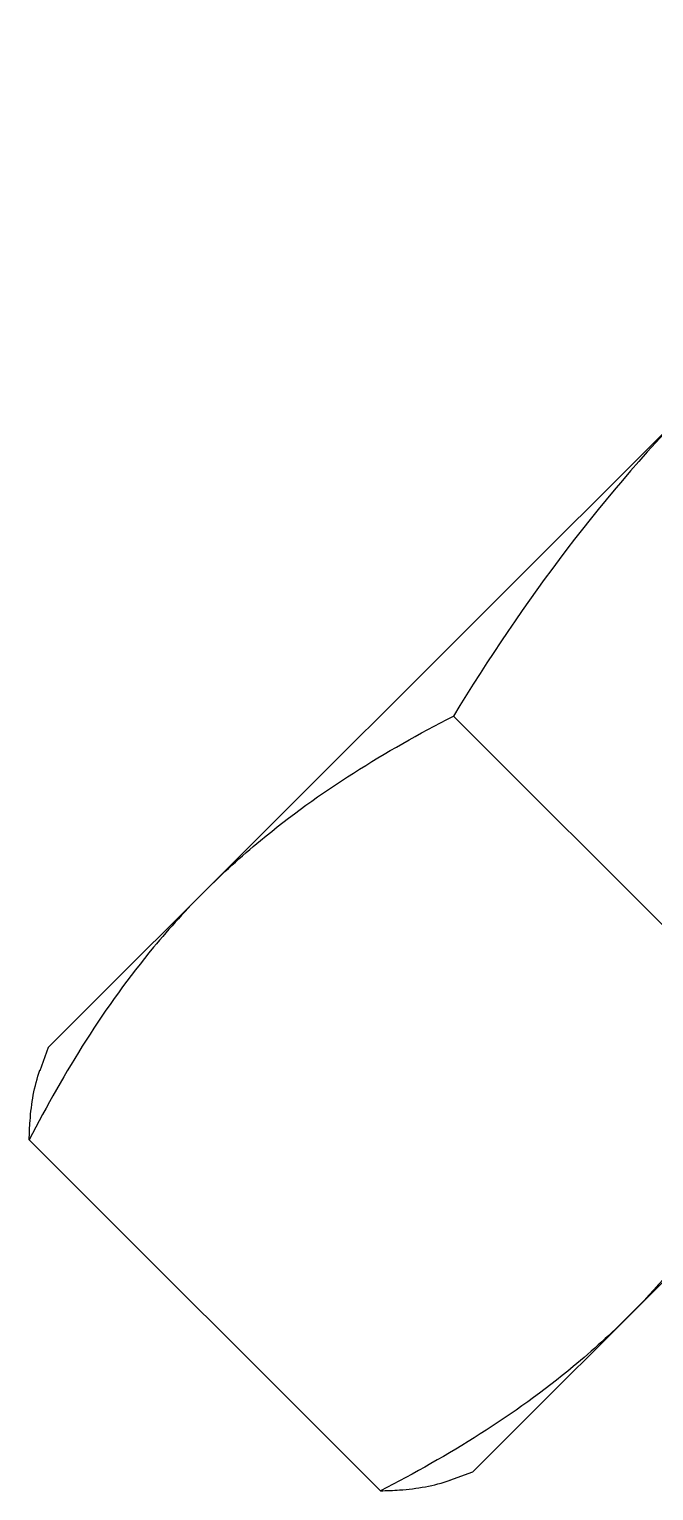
# Model space of a CAD drawing. Extents: x -1396510 to 1250330, y -1892470 to 1623980.
# Drawn here: x -1165705.3 to -1165668.2, y -48926.5 to -48839.6 of the extents above; entities that cross this region are included whole.
import ezdxf

# ---------------------------------------------------------------- set-up
doc = ezdxf.new("R2010")
doc.units = 0
doc.header["$LTSCALE"] = 1000
doc.header["$MEASUREMENT"] = 0

msp = doc.modelspace()

# ---------------------------------------------------------------- linework, layer by layer
at = {"linetype": 'Continuous'}
for p, q in [((-1165643.638, -48839.588), (-1165704.219, -48900.169)), ((-1165618.396, -48864.83), (-1165678.977, -48925.411)), ((-1165680.139, -48880.459), (-1165659.267, -48901.331)), ((-1165704.219, -48900.169), (-1165704.721, -48901.547)), ((-1165705.346, -48905.666), (-1165684.474, -48926.538)), ((-1165680.355, -48925.913), (-1165678.977, -48925.411))]:
    msp.add_line(p, q, dxfattribs=at)
msp.add_open_spline([(-1165665.523, -48861.473), (-1165671.171, -48867.12), (-1165675.983, -48873.639), (-1165680.139, -48880.459)], degree=3, dxfattribs=at)
for points, knots in [([(-1165694.928, -48890.878), (-1165693.867, -48889.817), (-1165689.389, -48885.742), (-1165684.186, -48882.528), (-1165680.139, -48880.459)], [0, 0, 0, 0, 0.248254, 1, 1, 1, 1]), ([(-1165694.928, -48890.878), (-1165695.989, -48891.939), (-1165700.063, -48896.417), (-1165703.278, -48901.62), (-1165705.346, -48905.666)], [0, 0, 0, 0, 0.248254, 1, 1, 1, 1]), ([(-1165705.346, -48905.666), (-1165705.341, -48905.286), (-1165705.284, -48903.885), (-1165705.057, -48902.474), (-1165704.708, -48901.511)], [0, 0, 0, 0, 0.270862, 1, 1, 1, 1]), ([(-1165659.267, -48901.331), (-1165659.963, -48902.693), (-1165662.851, -48907.998), (-1165666.494, -48912.928), (-1165669.686, -48916.12)], [0, 0, 0, 0, 0.25305, 1, 1, 1, 1]), ([(-1165669.686, -48916.12), (-1165670.747, -48917.181), (-1165675.225, -48921.255), (-1165680.428, -48924.47), (-1165684.474, -48926.538)], [0, 0, 0, 0, 0.248254, 1, 1, 1, 1]), ([(-1165684.474, -48926.538), (-1165684.094, -48926.533), (-1165682.693, -48926.476), (-1165681.282, -48926.249), (-1165680.319, -48925.9)], [0, 0, 0, 0, 0.270862, 1, 1, 1, 1])]:
    msp.add_open_spline(points, degree=3, knots=knots, dxfattribs=at)

doc.saveas('drawing.dxf')
